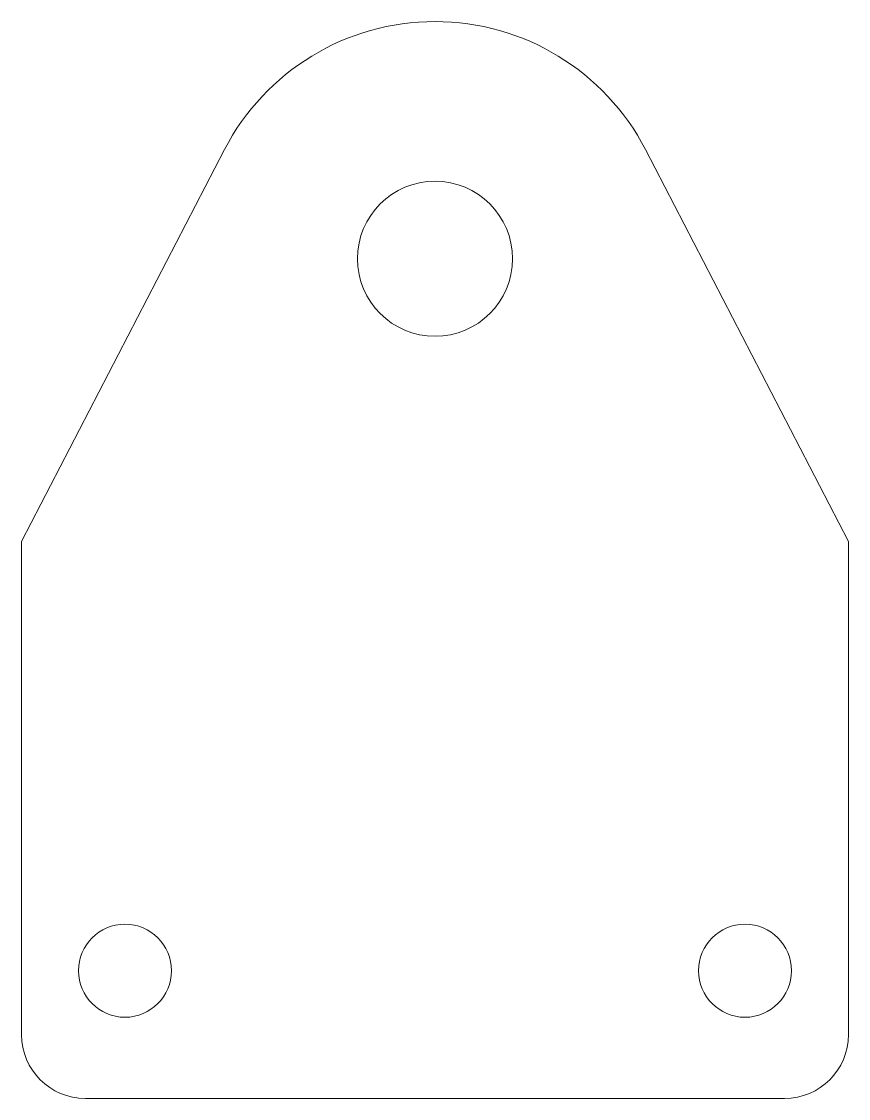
# Model space of a CAD drawing. Header units: millimetres. Extents: x 0 to 45.3, y -24.9 to 34.1.
import ezdxf

# ---------------------------------------------------------------- set-up
doc = ezdxf.new("R2010")
doc.units = ezdxf.units.MM
doc.layers.add('1', color=7, linetype='Continuous', true_color=0xffffff)

msp = doc.modelspace()

# ---------------------------------------------------------------- linework, layer by layer
at = {"layer": '1', "color": 163, "linetype": 'Continuous', "lineweight": 18}
for p, q in [((11.128207, 27.107343), (0.00003, 5.62344)), ((45.343105, 5.62344), (34.214928, 27.107343)), ((0, 5.623401), (0, -21.397957)), ((45.343105, -21.397957), (45.343105, 5.62344)), ((3.5, -24.897957), (41.843105, -24.897957))]:
    msp.add_line(p, q, dxfattribs=at)
at = {"layer": '1', "color": 150, "linetype": 'Continuous', "lineweight": 18}
for centre, radius in [((22.671568, 21.128142), 4.25), ((5.671568, -17.897957), 2.55), ((39.671568, -17.897957), 2.55)]:
    msp.add_circle(centre, radius, dxfattribs=at)
at = {"layer": '1', "color": 163, "linetype": 'Continuous', "lineweight": 18}
for centre, radius, start, end in [((22.671568, 21.128142), 13, 27.383138, 152.616862), ((3.5, -21.397957), 3.5, 180, 270), ((41.843105, -21.397957), 3.5, 270, 0)]:
    msp.add_arc(centre, radius, start, end, dxfattribs=at)

doc.saveas('drawing.dxf')
